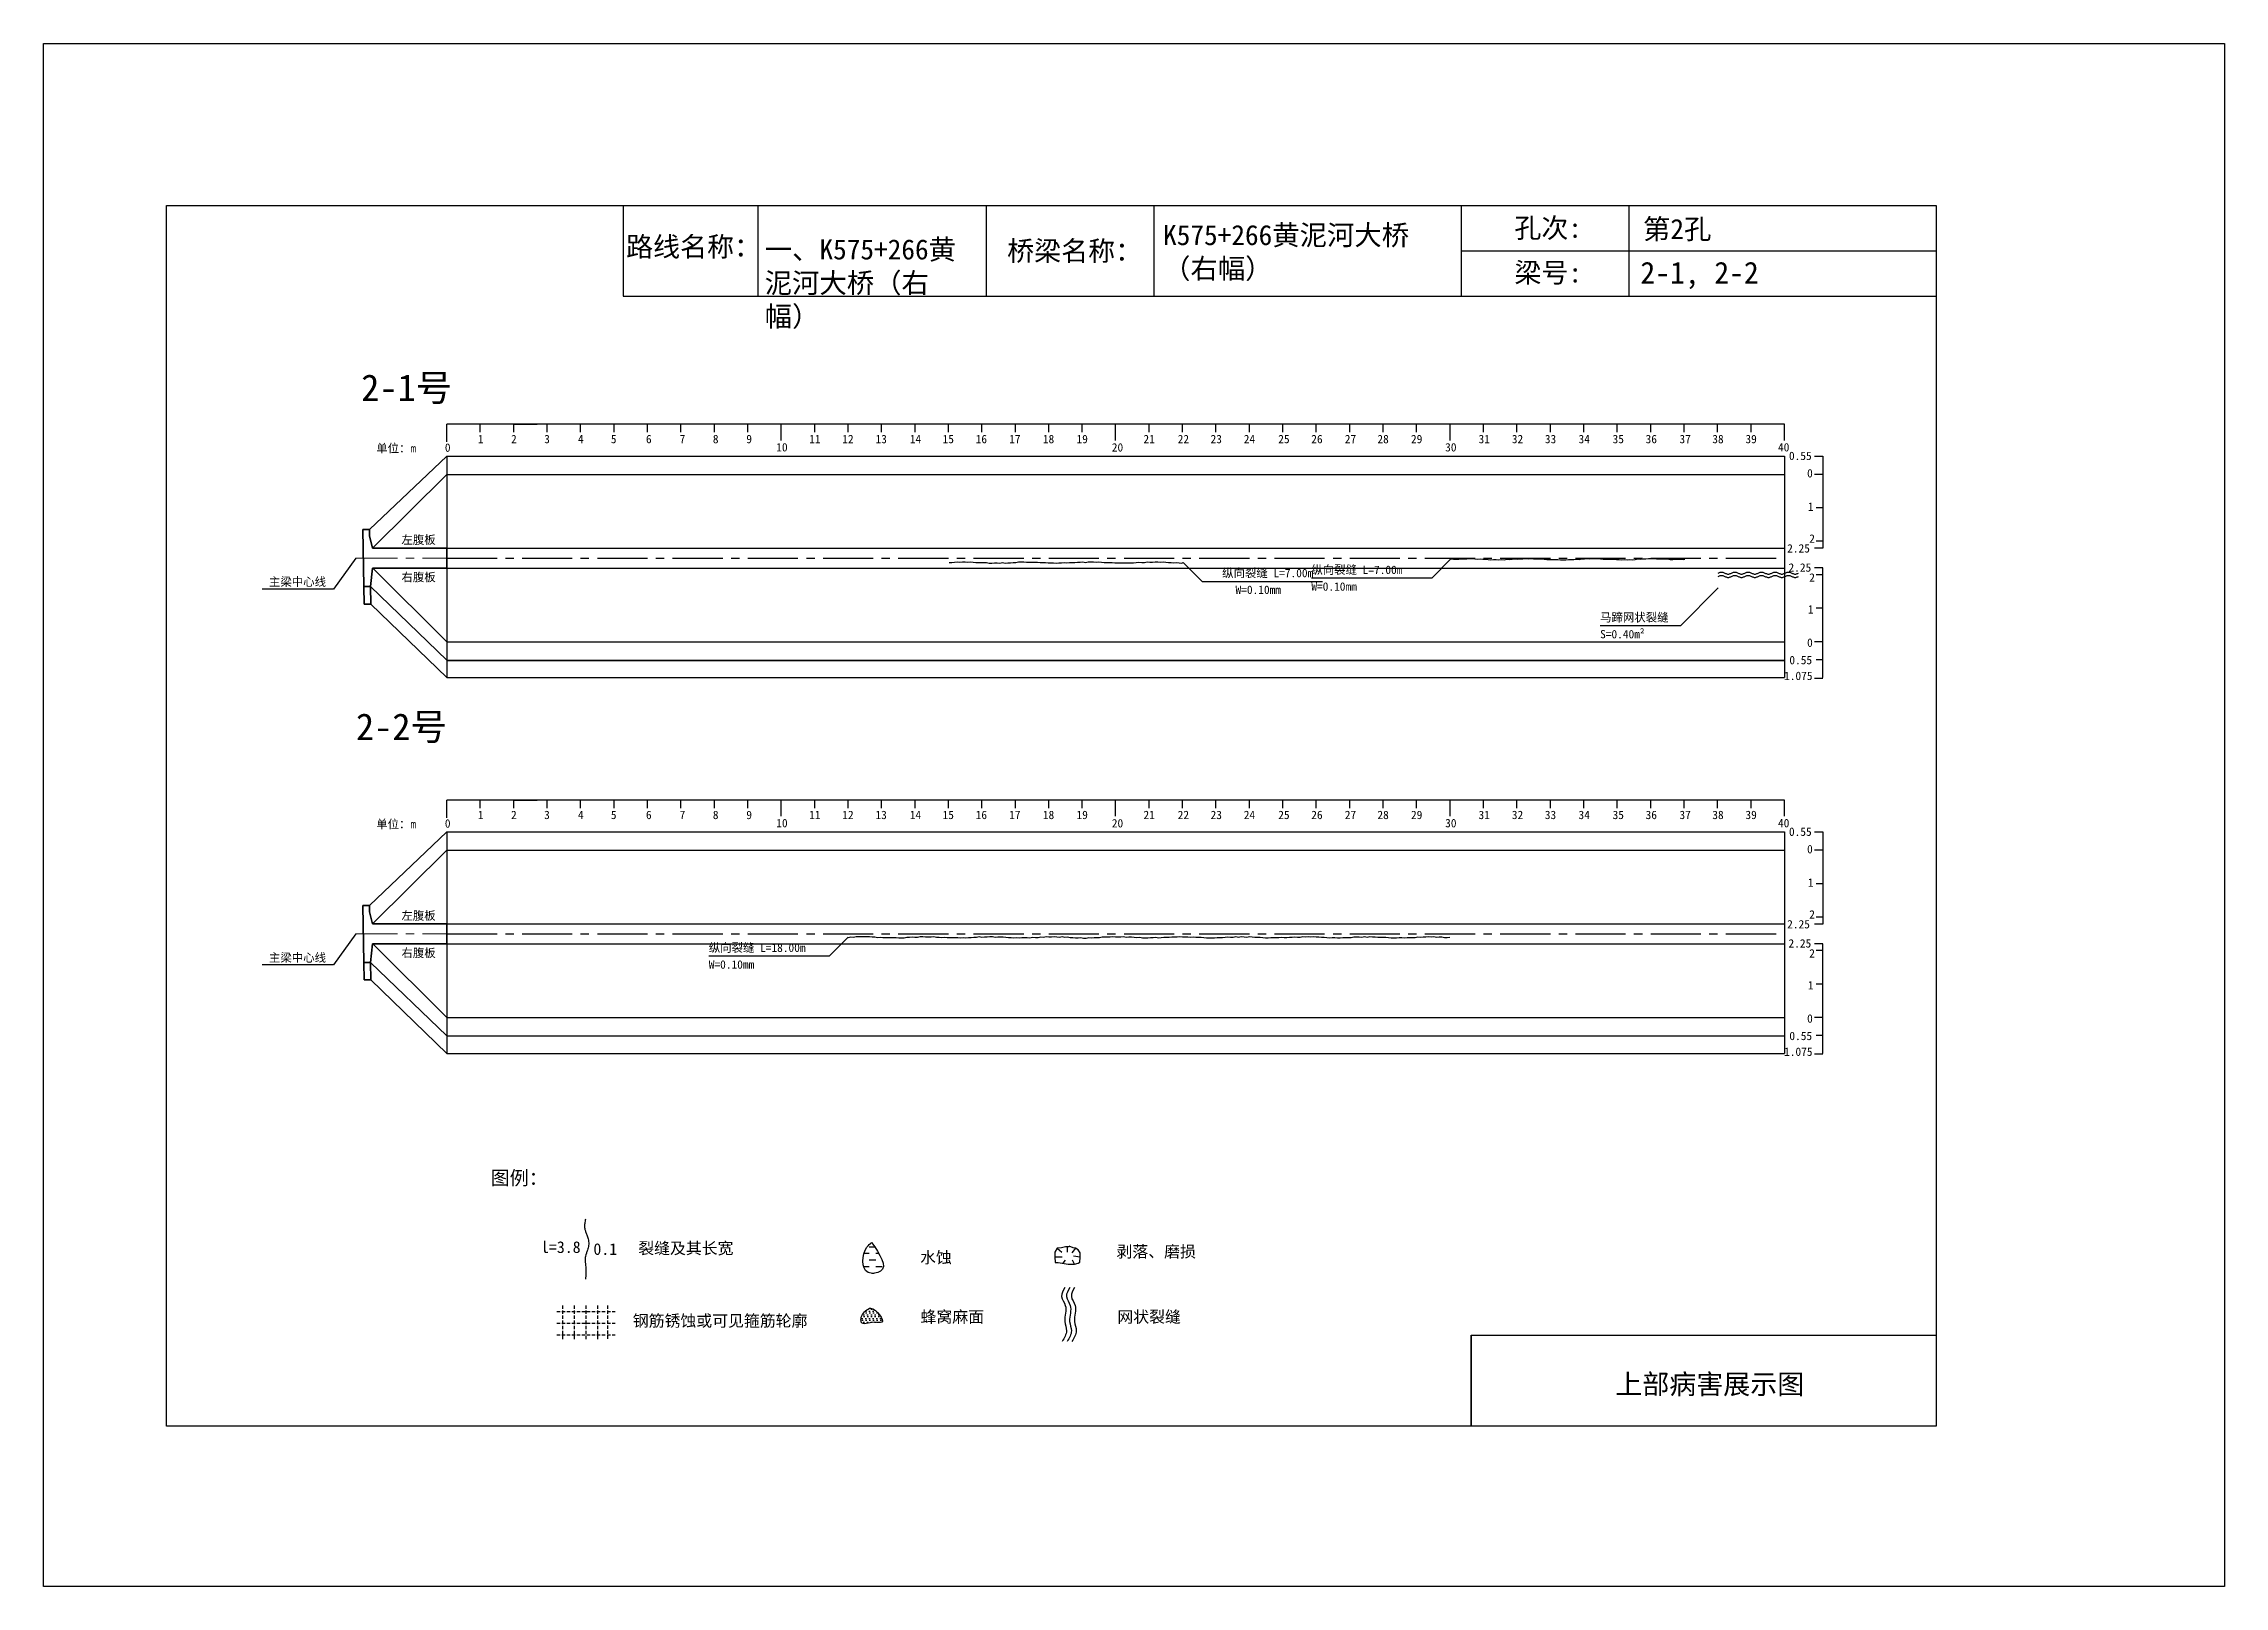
# Model space of a CAD drawing. Header units: millimetres. Extents: x -37 to 615, y -48 to 413.
import ezdxf

# ---------------------------------------------------------------- set-up
doc = ezdxf.new("R2010")
doc.units = ezdxf.units.MM
for name, pattern in [('CENTER', [2, 1.25, -0.25, 0.25, -0.25]), ('CENTER2', [1.125, 0.75, -0.125, 0.125, -0.125]), ('DASHED', [0.75, 0.5, -0.25])]:
    doc.linetypes.add(name, pattern=pattern)
for name, color, linetype in [('加固措施', 7, 'Continuous'), ('图层1', 7, 'Continuous'), ('病害', 5, 'Continuous'), ('轮廓', 3, 'Continuous')]:
    doc.layers.add(name, color=color, linetype=linetype)
doc.layers.add('虚线', color=7, linetype='Continuous', lineweight=30)
doc.styles.get("Standard").update_dxf_attribs({"font": ''})
doc.styles.add('汉字', font='')
doc.styles.get('Standard').set_extended_font_data('SimSun')
doc.styles.get('汉字').set_extended_font_data('SimSun')
pattern_1 = [(0, (-3997.7199, -288.9294), (0.55266586, 1.10533173), [0, -1.10533173])]
pattern_2 = [(0, (-6886.571, -700.7115), (0.55266586, 1.10533173), [0, -1.10533173])]
pattern_3 = [(0, (-3576.1421, -199.0757), (1.9895971, 1.9895971), [1.9895971, -1.9895971])]

# ---------------------------------------------------------------- blocks, each defined once
blk = doc.blocks.new('adfsd')
at = {"lineweight": -2, "ltscale": 0.5}
for p, q in [((1140.897, -3083.694), (1140.936, -3083.729)), ((1140.983, -3083.682), (1140.981, -3083.729)), ((1141.053, -3083.694), (1141.022, -3083.735)), ((1140.876, -3083.768), (1140.94, -3083.769)), ((1140.948, -3083.824), (1140.969, -3083.796)), ((1141.045, -3083.83), (1141.028, -3083.796)), ((1141.094, -3083.772), (1141.036, -3083.763))]:
    blk.add_line(p, q, dxfattribs=at)
blk.add_lwpolyline([(1141, -3083.682), (1140.967, -3083.682), (1140.934, -3083.69), (1140.897, -3083.694), (1140.876, -3083.727), (1140.876, -3083.768), (1140.88, -3083.818), (1140.905, -3083.818), (1140.991, -3083.83), (1141.045, -3083.83), (1141.078, -3083.822), (1141.09, -3083.814), (1141.094, -3083.772), (1141.094, -3083.735), (1141.078, -3083.707), (1141.053, -3083.694), (1141.033, -3083.69), (1141, -3083.678)], dxfattribs=at)
blk = doc.blocks.new('chi')
at = {"color": 0}
for p, q in [((1147.409, -3079.329), (1147.409, -3078.8)), ((1187.409, -3078.8), (1147.409, -3078.8)), ((1148.409, -3079.041), (1148.409, -3078.8)), ((1149.409, -3079.041), (1149.409, -3078.8)), ((1149.409, -3078.8), (1150.109, -3078.8)), ((1150.409, -3079.041), (1150.409, -3078.8)), ((1151.409, -3079.041), (1151.409, -3078.8)), ((1152.409, -3079.041), (1152.409, -3078.8)), ((1153.409, -3079.041), (1153.409, -3078.8)), ((1154.409, -3079.041), (1154.409, -3078.8)), ((1155.409, -3079.041), (1155.409, -3078.8)), ((1156.409, -3079.041), (1156.409, -3078.8)), ((1157.409, -3079.283), (1157.409, -3078.8)), ((1158.409, -3079.041), (1158.409, -3078.8)), ((1159.409, -3079.041), (1159.409, -3078.8)), ((1160.409, -3079.041), (1160.409, -3078.8)), ((1161.409, -3079.041), (1161.409, -3078.8)), ((1162.409, -3079.041), (1162.409, -3078.8)), ((1163.409, -3079.041), (1163.409, -3078.8)), ((1164.409, -3079.041), (1164.409, -3078.8)), ((1165.409, -3079.041), (1165.409, -3078.8)), ((1166.409, -3079.041), (1166.409, -3078.8)), ((1167.409, -3079.283), (1167.409, -3078.8)), ((1168.409, -3079.041), (1168.409, -3078.8)), ((1169.409, -3079.041), (1169.409, -3078.8)), ((1170.409, -3079.041), (1170.409, -3078.8)), ((1171.409, -3079.041), (1171.409, -3078.8)), ((1172.409, -3079.041), (1172.409, -3078.8)), ((1173.409, -3079.041), (1173.409, -3078.8)), ((1174.409, -3079.041), (1174.409, -3078.8)), ((1175.409, -3079.041), (1175.409, -3078.8)), ((1176.409, -3079.041), (1176.409, -3078.8)), ((1177.409, -3079.283), (1177.409, -3078.8)), ((1178.409, -3079.041), (1178.409, -3078.8)), ((1179.409, -3079.041), (1179.409, -3078.8)), ((1180.409, -3079.041), (1180.409, -3078.8)), ((1181.409, -3079.041), (1181.409, -3078.8)), ((1182.409, -3079.041), (1182.409, -3078.8)), ((1183.409, -3079.041), (1183.409, -3078.8)), ((1184.409, -3079.041), (1184.409, -3078.8)), ((1185.409, -3079.041), (1185.409, -3078.8)), ((1186.409, -3079.041), (1186.409, -3078.8)), ((1187.409, -3079.283), (1187.409, -3078.8))]:
    blk.add_line(p, q, dxfattribs=at)
for s, p in [('0', (1147.349, -3079.623)), ('1', (1148.339, -3079.368)), ('2', (1149.328, -3079.368)), ('3', (1150.319, -3079.368)), ('4', (1151.329, -3079.368)), ('5', (1152.313, -3079.368)), ('6', (1153.363, -3079.368)), ('7', (1154.37, -3079.368)), ('8', (1155.363, -3079.368)), ('9', (1156.363, -3079.368)), ('10', (1157.259, -3079.613)), ('11', (1158.242, -3079.368)), ('12', (1159.233, -3079.368)), ('13', (1160.227, -3079.368)), ('14', (1161.252, -3079.368)), ('15', (1162.233, -3079.368)), ('16', (1163.223, -3079.368)), ('17', (1164.224, -3079.368)), ('18', (1165.232, -3079.368)), ('19', (1166.238, -3079.368)), ('20', (1167.294, -3079.617)), ('21', (1168.24, -3079.368)), ('22', (1169.264, -3079.368)), ('23', (1170.247, -3079.368)), ('24', (1171.24, -3079.368)), ('25', (1172.271, -3079.368)), ('26', (1173.258, -3079.368)), ('27', (1174.261, -3079.368)), ('28', (1175.236, -3079.368)), ('29', (1176.24, -3079.368)), ('30', (1177.262, -3079.613)), ('31', (1178.261, -3079.368)), ('32', (1179.256, -3079.368)), ('33', (1180.243, -3079.368)), ('34', (1181.251, -3079.368)), ('35', (1182.269, -3079.368)), ('36', (1183.256, -3079.368)), ('37', (1184.269, -3079.368)), ('38', (1185.251, -3079.368)), ('39', (1186.242, -3079.368)), ('40', (1187.216, -3079.613))]:
    blk.add_text(s, height=0.25).set_placement(p)
blk = doc.blocks.new('kopp')
at = {"color": 0}
for p, q in [((1188.308, -3078.25), (1188.558, -3078.25)), ((1188.558, -3078.25), (1188.558, -3078.8)), ((1188.558, -3078.8), (1188.308, -3078.8)), ((1188.558, -3078.8), (1188.558, -3079.8)), ((1188.558, -3079.8), (1188.358, -3079.8)), ((1188.558, -3079.8), (1188.558, -3079.8)), ((1188.558, -3079.8), (1188.558, -3080.8)), ((1188.558, -3081.009), (1188.308, -3081.009)), ((1188.558, -3080.8), (1188.358, -3080.8)), ((1188.558, -3080.8), (1188.558, -3081.009)), ((1188.558, -3081.592), (1188.308, -3081.592)), ((1188.558, -3081.8), (1188.358, -3081.8)), ((1188.558, -3081.8), (1188.558, -3081.592)), ((1188.558, -3082.8), (1188.558, -3081.8)), ((1188.558, -3082.8), (1188.358, -3082.8)), ((1188.558, -3083.8), (1188.558, -3082.8)), ((1188.558, -3082.8), (1188.558, -3082.8)), ((1188.558, -3083.8), (1188.308, -3083.8)), ((1188.558, -3084.875), (1188.558, -3083.8)), ((1188.558, -3084.338), (1188.358, -3084.338)), ((1188.308, -3084.888), (1188.558, -3084.888))]:
    blk.add_line(p, q, dxfattribs=at)
for s, p in [('0.55', (1187.543, -3078.37)), ('0', (1188.086, -3078.891)), ('1', (1188.109, -3079.89)), ('2', (1188.15, -3080.842)), ('2.25', (1187.49, -3081.135)), ('2.25', (1187.53, -3081.708)), ('2', (1188.15, -3082.006)), ('1', (1188.109, -3082.959)), ('0', (1188.086, -3083.954)), ('0.55', (1187.556, -3084.474)), ('1.075', (1187.398, -3084.946))]:
    blk.add_text(s, height=0.25).set_placement(p)

msp = doc.modelspace()

# ---------------------------------------------------------------- hatches: boundary and pattern name
at = {"layer": '加固措施', "lineweight": -2}
h = msp.add_hatch(dxfattribs=at)
h.set_pattern_fill('DASH', color=256, scale=0.626645)
h.set_pattern_definition(pattern_3)
edge = h.paths.add_edge_path()
edge.add_spline(control_points=[(210.85, 54.88), (210.36, 54.45), (208.03, 52.39), (207.41, 44.9), (216.74, 46.23), (213.29, 51.3), (210.85, 54.88)], knot_values=[0, 0, 0, 0, 3.237042, 15.187225, 21.182779, 35.601669, 35.601669, 35.601669, 35.601669], degree=3, periodic=0)
h = msp.add_hatch(dxfattribs=at)
h.set_pattern_fill('DASH', color=256, scale=0.626645)
h.set_pattern_definition(pattern_3)
edge = h.paths.add_edge_path()
edge.add_spline(control_points=[(210.85, 54.88), (210.36, 54.45), (208.03, 52.39), (207.41, 44.9), (216.74, 46.23), (213.29, 51.3), (210.85, 54.88)], knot_values=[0, 0, 0, 0, 3.237042, 15.187225, 21.182779, 35.601669, 35.601669, 35.601669, 35.601669], degree=3, periodic=0)
h = msp.add_hatch(dxfattribs=at)
h.set_pattern_fill('DOTS', scale=0.696272)
h.set_pattern_definition(pattern_1)
edge = h.paths.add_edge_path()
edge.add_spline(control_points=[(210.19, 35.22), (209.15, 34.51), (207.68, 33.49), (207.52, 29.75), (211, 31.47), (215.72, 30.12), (212.21, 35.3), (210.31, 35.22), (210.19, 35.22)], knot_values=[0, 0, 0, 0, 5.205471, 7.397577, 12.944796, 16.169923, 23.88441, 24.400432, 24.400432, 24.400432, 24.400432], degree=3, periodic=0)
h = msp.add_hatch(dxfattribs=at)
h.set_pattern_fill('DOTS', scale=0.696272)
h.set_pattern_definition(pattern_1)
edge = h.paths.add_edge_path()
edge.add_spline(control_points=[(210.19, 35.22), (209.15, 34.51), (207.68, 33.49), (207.52, 29.75), (211, 31.47), (215.72, 30.12), (212.21, 35.3), (210.31, 35.22), (210.19, 35.22)], knot_values=[0, 0, 0, 0, 5.205471, 7.397577, 12.944796, 16.169923, 23.88441, 24.400432, 24.400432, 24.400432, 24.400432], degree=3, periodic=0)
at = {"layer": '病害', "lineweight": -2}
h = msp.add_hatch(dxfattribs=at)
h.set_pattern_fill('DOTS', color=4, scale=0.696272, style=0)
h.set_pattern_definition(pattern_2)
edge = h.paths.add_edge_path()
edge.add_spline(control_points=[(210.19, 35.22), (209.15, 34.51), (207.68, 33.49), (207.52, 29.75), (211, 31.47), (215.72, 30.12), (212.21, 35.3), (210.31, 35.22), (210.19, 35.22)], knot_values=[0, 0, 0, 0, 1.041094, 1.479515, 2.588959, 3.233985, 4.776882, 4.880086, 4.880086, 4.880086, 4.880086], degree=3, periodic=0)
h = msp.add_hatch(dxfattribs=at)
h.set_pattern_fill('DOTS', color=4, scale=0.696272, style=0)
h.set_pattern_definition(pattern_2)
edge = h.paths.add_edge_path()
edge.add_spline(control_points=[(210.19, 35.22), (209.15, 34.51), (207.68, 33.49), (207.52, 29.75), (211, 31.47), (215.72, 30.12), (212.21, 35.3), (210.31, 35.22), (210.19, 35.22)], knot_values=[0, 0, 0, 0, 1.041094, 1.479515, 2.588959, 3.233985, 4.776882, 4.880086, 4.880086, 4.880086, 4.880086], degree=3, periodic=0)

# ---------------------------------------------------------------- linework, layer by layer
at = {"color": 0, "linetype": 'ByBlock'}
for p, q in [((0, 364.85), (529.17, 364.85)), ((0, 0), (0, 364.85)), ((136.5, 364.85), (136.5, 337.72)), ((245.1, 364.85), (245.1, 337.72)), ((387.13, 364.85), (387.13, 337.72)), ((437.29, 364.79), (437.29, 337.66)), ((529.17, 364.85), (529.17, 0)), ((136.5, 337.72), (529.17, 337.72)), ((390.12, 0), (390.12, 27.12)), ((390.12, 27.12), (529.17, 27.12)), ((529.17, 0), (0, 0))]:
    msp.add_line(p, q, dxfattribs=at)
at = {"color": 0}
for p, q in [((60.65, 267.93), (83.82, 289.93)), ((83.82, 289.93), (83.82, 223.68)), ((83.82, 289.93), (483.82, 289.93)), ((483.82, 289.93), (483.82, 223.68)), ((61.57, 262.43), (83.82, 284.43)), ((83.82, 262.43), (483.82, 262.43)), ((483.82, 262.43), (483.82, 259.43)), ((56.57, 259.43), (49.96, 250.17)), ((61.64, 256.43), (83.82, 234.43)), ((83.82, 256.43), (483.82, 256.43)), ((49.96, 250.17), (28.63, 250.17)), ((60.99, 250.93), (83.82, 228.93)), ((61.09, 245.68), (83.82, 223.68)), ((83.82, 234.43), (483.82, 234.43)), ((83.82, 228.93), (483.82, 228.93)), ((83.82, 228.81), (483.82, 228.81)), ((83.82, 223.68), (483.82, 223.68)), ((60.65, 155.59), (83.82, 177.59)), ((83.82, 177.59), (83.82, 111.34)), ((83.82, 177.59), (483.82, 177.59)), ((483.82, 177.59), (483.82, 111.34)), ((61.57, 150.08), (83.82, 172.09)), ((83.82, 172.09), (483.82, 172.09)), ((83.82, 150.09), (483.82, 150.09)), ((483.82, 150.09), (483.82, 147.09)), ((56.57, 147.09), (49.96, 137.83)), ((61.64, 144.09), (83.82, 122.09)), ((83.82, 144.09), (483.82, 144.09)), ((49.96, 137.83), (28.63, 137.83)), ((60.99, 138.59), (83.82, 116.59)), ((61.09, 133.34), (83.82, 111.34)), ((83.82, 122.09), (483.82, 122.09)), ((83.82, 116.59), (483.82, 116.59)), ((83.82, 111.34), (483.82, 111.34))]:
    msp.add_line(p, q, dxfattribs=at)
msp.add_line((83.82, 284.43), (483.82, 284.43))
at = {"color": 1, "linetype": 'CENTER2', "ltscale": 20}
for p, q in [((83.82, 259.43), (483.82, 259.43)), ((83.82, 147.09), (483.82, 147.09))]:
    msp.add_line(p, q, dxfattribs=at)
at = {"color": 1, "linetype": 'DASHED', "ltscale": 2}
for p, q in [((116.71, 34.25), (134.11, 34.25)), ((116.71, 34.25), (134.11, 34.25)), ((118.45, 35.99), (118.45, 25.55)), ((118.45, 35.99), (118.45, 25.55)), ((121.93, 35.99), (121.93, 25.55)), ((121.93, 35.99), (121.93, 25.55)), ((125.41, 35.99), (125.41, 25.55)), ((125.41, 35.99), (125.41, 25.55)), ((128.89, 35.99), (128.89, 25.55)), ((128.89, 35.99), (128.89, 25.55)), ((131.87, 36.02), (131.87, 25.57)), ((131.87, 36.02), (131.87, 25.57)), ((116.71, 30.77), (134.11, 30.77)), ((116.71, 30.77), (134.11, 30.77)), ((116.71, 27.29), (134.11, 27.29)), ((116.71, 27.29), (134.11, 27.29))]:
    msp.add_line(p, q, dxfattribs=at)
at = {"color": 3, "linetype": 'ByBlock'}
msp.add_lwpolyline([(-36.77, 413.19), (615.38, 413.19), (615.38, -47.93), (-36.77, -47.93)], close=True, dxfattribs=at)
at = {"color": 7}
for points in [[(234, 258.09), (234.8, 258.07), (235.6, 258.21), (236.4, 258.29), (237.2, 258.23), (238, 258.29), (238.8, 258.34), (239.6, 258.16), (240.4, 258.29), (241.2, 258.17), (242, 258.15), (242.8, 258.07), (243.6, 258.11), (244.4, 258.07), (245.2, 258.08), (246, 257.93), (246.8, 257.89), (247.6, 258.03), (248.4, 257.98), (249.2, 257.92), (250, 258.07), (250.8, 257.94), (251.6, 258.04), (252.4, 258.04), (253.2, 258.08), (254, 258.07), (254.8, 258.26), (255.6, 258.31), (256.4, 258.28), (257.2, 258.19), (258, 258.24), (258.8, 258.21), (259.6, 258.24), (260.4, 258.22), (261.2, 258.15), (262, 258.07), (262.8, 258.15), (263.6, 257.98), (264.4, 257.99), (265.2, 257.98), (266, 257.91), (266.8, 257.97), (267.6, 257.98), (268.4, 258.07), (269.2, 257.96), (270, 258.12), (270.8, 258.1), (271.6, 258.06), (272.4, 258.16), (273.2, 258.22), (274, 258.26), (274.8, 258.15), (275.6, 258.27), (276.4, 258.26), (277.2, 258.33), (278, 258.19), (278.8, 258.27), (279.6, 258.2), (280.4, 258.11), (281.2, 258.13), (282, 258.09), (282.8, 258.06), (283.6, 258.04), (284.4, 258.01), (285.2, 258.03), (286, 257.98), (286.8, 258.05), (287.6, 258.01), (288.4, 257.97), (289.2, 258.03), (290, 258.1), (290.8, 258.17), (291.6, 258.08), (292.4, 258.15), (293.2, 258.27), (294, 258.18), (294.8, 258.18), (295.6, 258.26), (296.4, 258.34), (297.2, 258.23), (298, 258.28), (298.8, 258.23), (299.6, 258.08), (300.4, 258.15), (301.2, 258.04), (302, 258.08), (302.8, 258.04), (303.6, 257.94), (304, 258.11)], [(304, 258.11), (309.66, 252.45), (345.66, 252.45)], [(384, 259.08), (378.34, 253.42), (342.34, 253.42)], [(384, 259.18), (384.8, 259.14), (385.6, 259.11), (386.4, 259.12), (387.2, 259.22), (388, 259.24), (388.8, 259.15), (389.6, 259.32), (390.4, 259.29), (391.2, 259.17), (392, 259.07), (392.8, 259.18), (393.6, 259.07), (394.4, 259.08), (395.2, 259), (396, 258.92), (396.8, 259.01), (397.6, 259.03), (398.4, 258.88), (399.2, 258.95), (400, 258.94), (400.8, 259.07), (401.6, 259.02), (402.4, 259.13), (403.2, 259.17), (404, 259.09), (404.8, 259.23), (405.6, 259.18), (406.4, 259.31), (407.2, 259.23), (408, 259.29), (408.8, 259.17), (409.6, 259.16), (410.4, 259.19), (411.2, 259.23), (412, 259.09), (412.8, 258.98), (413.6, 259.02), (414.4, 258.95), (415.2, 258.97), (416, 258.95), (416.8, 258.92), (417.6, 258.9), (418.4, 258.89), (419.2, 259.01), (420, 259.01), (420.8, 258.98), (421.6, 259.13), (422.4, 259.02), (423.2, 259.2), (424, 259.23), (424.8, 259.27), (425.6, 259.2), (426.4, 259.26), (427.2, 259.29), (428, 259.31), (428.8, 259.18), (429.6, 259.06), (430.4, 259.12), (431.2, 259.1), (432, 259.11), (432.8, 259.08), (433.6, 258.96), (434.4, 258.95), (435.2, 258.93), (436, 258.98), (436.8, 258.92), (437.6, 258.99), (438.4, 258.91), (439.2, 259.01), (440, 259.15), (440.8, 259.06), (441.6, 259.17), (442.4, 259.2), (443.2, 259.27), (444, 259.29), (444.8, 259.3), (445.6, 259.21), (446.4, 259.18), (447.2, 259.24), (448, 259.22), (448.8, 259.21), (449.6, 259.01), (450.4, 258.97), (451.2, 259.05), (452, 259.07), (452.8, 259.06), (453.6, 258.99), (454, 259.08)], [(464, 254.95), (464.2, 255.04), (464.4, 255.12), (464.6, 255.19), (464.8, 255.23), (465, 255.25), (465.2, 255.23), (465.4, 255.19), (465.6, 255.12), (465.8, 255.04), (466, 254.95), (466.2, 254.85), (466.4, 254.77), (466.6, 254.7), (466.8, 254.66), (467, 254.65), (467.2, 254.66), (467.4, 254.7), (467.6, 254.77), (467.8, 254.85), (468, 254.95), (468.2, 255.04), (468.4, 255.12), (468.6, 255.19), (468.8, 255.23), (469, 255.25), (469.2, 255.23), (469.4, 255.19), (469.6, 255.12), (469.8, 255.04), (470, 254.95), (470.2, 254.85), (470.4, 254.77), (470.6, 254.7), (470.8, 254.66), (471, 254.65), (471.2, 254.66), (471.4, 254.7), (471.6, 254.77), (471.8, 254.85), (472, 254.95), (472.2, 255.04), (472.4, 255.12), (472.6, 255.19), (472.8, 255.23), (473, 255.25), (473.2, 255.23), (473.4, 255.19), (473.6, 255.12), (473.8, 255.04), (474, 254.95), (474.2, 254.85), (474.4, 254.77), (474.6, 254.7), (474.8, 254.66), (475, 254.65), (475.2, 254.66), (475.4, 254.7), (475.6, 254.77), (475.8, 254.85), (476, 254.95), (476.2, 255.04), (476.4, 255.12), (476.6, 255.19), (476.8, 255.23), (477, 255.25), (477.2, 255.23), (477.4, 255.19), (477.6, 255.12), (477.8, 255.04), (478, 254.95), (478.2, 254.85), (478.4, 254.77), (478.6, 254.7), (478.8, 254.66), (479, 254.65), (479.2, 254.66), (479.4, 254.7), (479.6, 254.77), (479.8, 254.85), (480, 254.95), (480.2, 255.04), (480.4, 255.12), (480.6, 255.19), (480.8, 255.23), (481, 255.25), (481.2, 255.23), (481.4, 255.19), (481.6, 255.12), (481.8, 255.04), (482, 254.95), (482.2, 254.85), (482.4, 254.77), (482.6, 254.7), (482.8, 254.66), (483, 254.65), (483.2, 254.66), (483.4, 254.7), (483.6, 254.77), (483.8, 254.85), (484, 254.95), (484.2, 255.04), (484.4, 255.12), (484.6, 255.19), (484.8, 255.23), (485, 255.25), (485.2, 255.23), (485.4, 255.19), (485.6, 255.12), (485.8, 255.04), (486, 254.95), (486.2, 254.85), (486.4, 254.77), (486.6, 254.7), (486.8, 254.66), (487, 254.65), (487.2, 254.66), (487.4, 254.7), (487.6, 254.77), (487.8, 254.85), (488, 254.95)], [(464, 250.5), (452.69, 239.19), (428.69, 239.19)], [(464, 253.95), (464.2, 254.04), (464.4, 254.12), (464.6, 254.19), (464.8, 254.23), (465, 254.25), (465.2, 254.23), (465.4, 254.19), (465.6, 254.12), (465.8, 254.04), (466, 253.95), (466.2, 253.85), (466.4, 253.77), (466.6, 253.7), (466.8, 253.66), (467, 253.65), (467.2, 253.66), (467.4, 253.7), (467.6, 253.77), (467.8, 253.85), (468, 253.95), (468.2, 254.04), (468.4, 254.12), (468.6, 254.19), (468.8, 254.23), (469, 254.25), (469.2, 254.23), (469.4, 254.19), (469.6, 254.12), (469.8, 254.04), (470, 253.95), (470.2, 253.85), (470.4, 253.77), (470.6, 253.7), (470.8, 253.66), (471, 253.65), (471.2, 253.66), (471.4, 253.7), (471.6, 253.77), (471.8, 253.85), (472, 253.95), (472.2, 254.04), (472.4, 254.12), (472.6, 254.19), (472.8, 254.23), (473, 254.25), (473.2, 254.23), (473.4, 254.19), (473.6, 254.12), (473.8, 254.04), (474, 253.95), (474.2, 253.85), (474.4, 253.77), (474.6, 253.7), (474.8, 253.66), (475, 253.65), (475.2, 253.66), (475.4, 253.7), (475.6, 253.77), (475.8, 253.85), (476, 253.95), (476.2, 254.04), (476.4, 254.12), (476.6, 254.19), (476.8, 254.23), (477, 254.25), (477.2, 254.23), (477.4, 254.19), (477.6, 254.12), (477.8, 254.04), (478, 253.95), (478.2, 253.85), (478.4, 253.77), (478.6, 253.7), (478.8, 253.66), (479, 253.65), (479.2, 253.66), (479.4, 253.7), (479.6, 253.77), (479.8, 253.85), (480, 253.95), (480.2, 254.04), (480.4, 254.12), (480.6, 254.19), (480.8, 254.23), (481, 254.25), (481.2, 254.23), (481.4, 254.19), (481.6, 254.12), (481.8, 254.04), (482, 253.95), (482.2, 253.85), (482.4, 253.77), (482.6, 253.7), (482.8, 253.66), (483, 253.65), (483.2, 253.66), (483.4, 253.7), (483.6, 253.77), (483.8, 253.85), (484, 253.95), (484.2, 254.04), (484.4, 254.12), (484.6, 254.19), (484.8, 254.23), (485, 254.25), (485.2, 254.23), (485.4, 254.19), (485.6, 254.12), (485.8, 254.04), (486, 253.95), (486.2, 253.85), (486.4, 253.77), (486.6, 253.7), (486.8, 253.66), (487, 253.65), (487.2, 253.66), (487.4, 253.7), (487.6, 253.77), (487.8, 253.85), (488, 253.95)], [(203.8, 146.11), (198.14, 140.45), (162.14, 140.45)], [(203.8, 146.03), (204.6, 146.24), (205.4, 146.11), (206.2, 146.31), (207, 146.31), (207.8, 146.3), (208.6, 146.35), (209.4, 146.34), (210.2, 146.3), (211, 146.18), (211.8, 146.23), (212.6, 146.04), (213.4, 146.11), (214.2, 146.05), (215, 146.06), (215.8, 146.03), (216.6, 145.99), (217.4, 146.02), (218.2, 146.05), (219, 145.89), (219.8, 145.93), (220.6, 145.92), (221.4, 146.12), (222.2, 146.1), (223, 146.21), (223.8, 146.11), (224.6, 146.11), (225.4, 146.29), (226.2, 146.33), (227, 146.22), (227.8, 146.24), (228.6, 146.17), (229.4, 146.31), (230.2, 146.16), (231, 146.16), (231.8, 146.04), (232.6, 146.16), (233.4, 145.97), (234.2, 146), (235, 146.02), (235.8, 146.01), (236.6, 146.05), (237.4, 145.94), (238.2, 146.02), (239, 145.93), (239.8, 146.01), (240.6, 145.98), (241.4, 146.1), (242.2, 146.12), (243, 146.27), (243.8, 146.12), (244.6, 146.21), (245.4, 146.24), (246.2, 146.35), (247, 146.32), (247.8, 146.16), (248.6, 146.25), (249.4, 146.19), (250.2, 146.24), (251, 146.08), (251.8, 146.04), (252.6, 145.97), (253.4, 145.92), (254.2, 146.04), (255, 145.95), (255.8, 145.99), (256.6, 145.99), (257.4, 146), (258.2, 145.91), (259, 146.1), (259.8, 146.03), (260.6, 146.05), (261.4, 146.17), (262.2, 146.11), (263, 146.28), (263.8, 146.19), (264.6, 146.2), (265.4, 146.33), (266.2, 146.21), (267, 146.16), (267.8, 146.28), (268.6, 146.07), (269.4, 146.2), (270.2, 146.02), (271, 145.97), (271.8, 145.96), (272.6, 145.92), (273.4, 146), (274.2, 145.86), (275, 145.86), (275.8, 146.03), (276.6, 145.94), (277.4, 145.99), (278.2, 145.99), (279, 146.01), (279.8, 146.19), (280.6, 146.18), (281.4, 146.26), (282.2, 146.23), (283, 146.31), (283.8, 146.26), (284.6, 146.18), (285.4, 146.24), (286.2, 146.31), (287, 146.09), (287.8, 146.21), (288.6, 146.18), (289.4, 146.07), (290.2, 146.02), (291, 146.09), (291.8, 145.89), (292.6, 145.96), (293.4, 145.94), (294.2, 146), (295, 145.98), (295.8, 146.09), (296.6, 145.95), (297.4, 145.99), (298.2, 146.14), (299, 146.07), (299.8, 146.15), (300.6, 146.25), (301.4, 146.25), (302.2, 146.22), (303, 146.36), (303.8, 146.26), (304.6, 146.22), (305.4, 146.22), (306.2, 146.09), (307, 146.17), (307.8, 146.16), (308.6, 146.08), (309.4, 146.07), (310.2, 146.03), (311, 145.91), (311.8, 145.95), (312.6, 145.91), (313.4, 145.94), (314.2, 145.98), (315, 146), (315.8, 145.97), (316.6, 146.08), (317.4, 146.17), (318.2, 146.15), (319, 146.14), (319.8, 146.32), (320.6, 146.16), (321.4, 146.32), (322.2, 146.17), (323, 146.16), (323.8, 146.27), (324.6, 146.25), (325.4, 146.16), (326.2, 146.13), (327, 146.09), (327.8, 146), (328.6, 145.93), (329.4, 145.95), (330.2, 146), (331, 146.01), (331.8, 146.04), (332.6, 146.02), (333.4, 146.1), (334.2, 146.05), (335, 146.04), (335.8, 146.13), (336.6, 146.09), (337.4, 146.22), (338.2, 146.16), (339, 146.16), (339.8, 146.32), (340.6, 146.23), (341.4, 146.3), (342.2, 146.25), (343, 146.27), (343.8, 146.24), (344.6, 146.23), (345.4, 146.16), (346.2, 146.08), (347, 146.05), (347.8, 145.9), (348.6, 146.06), (349.4, 146.03), (350.2, 145.91), (351, 145.9), (351.8, 146.03), (352.6, 145.98), (353.4, 146.02), (354.2, 145.99), (355, 146.2), (355.8, 146.18), (356.6, 146.18), (357.4, 146.16), (358.2, 146.27), (359, 146.16), (359.8, 146.31), (360.6, 146.19), (361.4, 146.21), (362.2, 146.16), (363, 146.13), (363.8, 146.16), (364.6, 146.13), (365.4, 146.05), (366.2, 145.93), (367, 145.89), (367.8, 145.9), (368.6, 145.98), (369.4, 146), (370.2, 145.93), (371, 146.03), (371.8, 146.03), (372.6, 146.05), (373.4, 146.06), (374.2, 146.2), (375, 146.11), (375.8, 146.2), (376.6, 146.19), (377.4, 146.29), (378.2, 146.26), (379, 146.29), (379.8, 146.15), (380.6, 146.19), (381.4, 146.2), (382.2, 146.04), (383, 146.06), (383.8, 146.11)]]:
    msp.add_lwpolyline(points, dxfattribs=at)
for points in [[(268.59, 41.36), (268.08, 40.47), (267.03, 38.67), (269.71, 35.55), (267.97, 31.9), (269.63, 28.26), (268.46, 26.35), (267.82, 25.31)], [(268.59, 41.36), (268.08, 40.47), (267.03, 38.67), (269.71, 35.55), (267.97, 31.9), (269.63, 28.26), (268.46, 26.35), (267.82, 25.31)], [(270.07, 41.36), (269.55, 40.47), (268.51, 38.67), (271.18, 35.55), (269.44, 31.9), (271.1, 28.26), (269.94, 26.35), (269.3, 25.31)], [(270.07, 41.36), (269.55, 40.47), (268.51, 38.67), (271.18, 35.55), (269.44, 31.9), (271.1, 28.26), (269.94, 26.35), (269.3, 25.31)], [(271.52, 41.36), (271, 40.47), (269.96, 38.67), (272.63, 35.55), (270.89, 31.9), (272.55, 28.26), (271.39, 26.35), (270.75, 25.31)], [(271.52, 41.36), (271, 40.47), (269.96, 38.67), (272.63, 35.55), (270.89, 31.9), (272.55, 28.26), (271.39, 26.35), (270.75, 25.31)]]:
    msp.add_open_spline(points, degree=3, knots=[0, 0, 0, 0, 2.808133, 5.677796, 10.461234, 13.324406, 16.732801, 16.732801, 16.732801, 16.732801])
at = {"lineweight": -2}
msp.add_open_spline([(210.19, 35.22), (209.15, 34.51), (207.68, 33.49), (207.52, 29.75), (211, 31.47), (215.72, 30.12), (212.21, 35.3), (210.31, 35.22), (210.19, 35.22)], degree=3, knots=[0, 0, 0, 0, 3.624423, 5.150725, 9.013098, 11.258664, 16.630045, 16.989336, 16.989336, 16.989336, 16.989336], dxfattribs=at)
msp.add_open_spline([(210.19, 35.22), (209.15, 34.51), (207.68, 33.49), (207.52, 29.75), (211, 31.47), (215.72, 30.12), (212.21, 35.3), (210.31, 35.22), (210.19, 35.22)], degree=3, knots=[0, 0, 0, 0, 3.624423, 5.150725, 9.013098, 11.258664, 16.630045, 16.989336, 16.989336, 16.989336, 16.989336], dxfattribs=at)
at = {"layer": '加固措施', "lineweight": -2}
msp.add_open_spline([(210.85, 54.88), (210.36, 54.45), (208.03, 52.39), (207.41, 44.9), (216.74, 46.23), (213.29, 51.3), (210.85, 54.88)], degree=3, knots=[0, 0, 0, 0, 2.028466, 9.51698, 13.274057, 22.309569, 22.309569, 22.309569, 22.309569], dxfattribs=at)
msp.add_open_spline([(210.85, 54.88), (210.36, 54.45), (208.03, 52.39), (207.41, 44.9), (216.74, 46.23), (213.29, 51.3), (210.85, 54.88)], degree=3, knots=[0, 0, 0, 0, 2.028466, 9.51698, 13.274057, 22.309569, 22.309569, 22.309569, 22.309569], dxfattribs=at)
at = {"layer": '图层1', "lineweight": -2}
msp.add_open_spline([(125.25, 61.82), (125.22, 61.61), (125.18, 61.39), (125.07, 60.75), (125.02, 60.35), (124.99, 59.78), (125, 59.6), (125.02, 59.31), (125.03, 59.21), (125.06, 59), (125.09, 58.89), (125.19, 58.51), (125.29, 58.21), (125.54, 57.57), (125.69, 57.22), (125.96, 56.46), (126.09, 56.04), (126.21, 55.34), (126.24, 55.06), (126.25, 54.51), (126.23, 54.25), (126.16, 53.74), (126.11, 53.5), (126, 53.03), (125.93, 52.81), (125.76, 52.25), (125.64, 51.93), (125.45, 51.33), (125.36, 51.04), (125.27, 50.66), (125.24, 50.54), (125.21, 50.32), (125.2, 50.23), (125.18, 50.03), (125.17, 49.92), (125.17, 49.54), (125.18, 49.25), (125.23, 48.62), (125.27, 48.29), (125.33, 47.7), (125.35, 47.46), (125.38, 47), (125.39, 46.78), (125.4, 46.36), (125.4, 46.16), (125.39, 45.54), (125.37, 45.14), (125.32, 44.45), (125.3, 44.15), (125.27, 43.85)], degree=3, knots=[0, 0, 0, 0, 0.93103, 0.93103, 2.904338, 2.904338, 3.933552, 3.933552, 4.598026, 4.598026, 5.2625, 5.2625, 6.799065, 6.799065, 8.335629, 8.335629, 9.872194, 9.872194, 10.744529, 10.744529, 11.616864, 11.616864, 12.4892, 12.4892, 13.361535, 13.361535, 14.755665, 14.755665, 16.149795, 16.149795, 16.835641, 16.835641, 17.410365, 17.410365, 17.98509, 17.98509, 19.45733, 19.45733, 20.929571, 20.929571, 21.910052, 21.910052, 22.722819, 22.722819, 23.535585, 23.535585, 25.161117, 25.161117, 26.428502, 26.428502, 26.428502, 26.428502], dxfattribs=at)
msp.add_open_spline([(125.25, 61.82), (125.22, 61.61), (125.18, 61.39), (125.07, 60.75), (125.02, 60.35), (124.99, 59.78), (125, 59.6), (125.02, 59.31), (125.03, 59.21), (125.06, 59), (125.09, 58.89), (125.19, 58.51), (125.29, 58.21), (125.54, 57.57), (125.69, 57.22), (125.96, 56.46), (126.09, 56.04), (126.21, 55.34), (126.24, 55.06), (126.25, 54.51), (126.23, 54.25), (126.16, 53.74), (126.11, 53.5), (126, 53.03), (125.93, 52.81), (125.76, 52.25), (125.64, 51.93), (125.45, 51.33), (125.36, 51.04), (125.27, 50.66), (125.24, 50.54), (125.21, 50.32), (125.2, 50.23), (125.18, 50.03), (125.17, 49.92), (125.17, 49.54), (125.18, 49.25), (125.23, 48.62), (125.27, 48.29), (125.33, 47.7), (125.35, 47.46), (125.38, 47), (125.39, 46.78), (125.4, 46.36), (125.4, 46.16), (125.39, 45.54), (125.37, 45.14), (125.32, 44.45), (125.3, 44.15), (125.27, 43.85)], degree=3, knots=[0, 0, 0, 0, 0.93103, 0.93103, 2.904338, 2.904338, 3.933552, 3.933552, 4.598026, 4.598026, 5.2625, 5.2625, 6.799065, 6.799065, 8.335629, 8.335629, 9.872194, 9.872194, 10.744529, 10.744529, 11.616864, 11.616864, 12.4892, 12.4892, 13.361535, 13.361535, 14.755665, 14.755665, 16.149795, 16.149795, 16.835641, 16.835641, 17.410365, 17.410365, 17.98509, 17.98509, 19.45733, 19.45733, 20.929571, 20.929571, 21.910052, 21.910052, 22.722819, 22.722819, 23.535585, 23.535585, 25.161117, 25.161117, 26.428502, 26.428502, 26.428502, 26.428502], dxfattribs=at)
at = {"layer": '病害', "color": 5}
for p, q in [((136.5, 364.85), (136.5, 337.72)), ((245.1, 364.85), (245.1, 337.72)), ((387.13, 364.85), (387.13, 337.72)), ((529.17, 364.85), (529.17, 337.72)), ((136.5, 337.72), (386.58, 337.72)), ((386.58, 337.72), (529.17, 337.72)), ((390.12, 27.12), (529.17, 27.12)), ((390.12, 27.12), (390.12, 0)), ((529.17, 27.12), (529.17, 0))]:
    msp.add_line(p, q, dxfattribs=at)
at = {"layer": '病害', "color": 0}
for p, q in [((176.83, 364.85), (176.83, 337.72)), ((295.25, 364.85), (295.25, 337.72)), ((387.14, 351.23), (529.17, 351.23))]:
    msp.add_line(p, q, dxfattribs=at)
at = {"layer": '虚线', "linetype": 'CENTER', "lineweight": 18, "ltscale": 10}
for p, q in [((56.57, 259.43), (83.82, 259.43)), ((56.57, 147.09), (83.82, 147.09))]:
    msp.add_line(p, q, dxfattribs=at)
at = {"layer": '轮廓', "color": 5, "lineweight": 35}
for p, q in [((58.99, 250.93), (58.65, 267.93)), ((58.65, 267.93), (60.65, 267.93)), ((60.69, 266.05), (60.65, 267.93)), ((61.57, 262.43), (60.69, 266.05)), ((83.82, 262.43), (61.57, 262.43)), ((83.82, 256.43), (83.82, 262.43)), ((60.99, 250.93), (61.63, 256.43)), ((83.82, 256.43), (61.63, 256.43)), ((58.99, 250.93), (60.99, 250.93)), ((59.09, 245.68), (58.99, 250.93)), ((61.09, 245.68), (60.99, 250.93)), ((59.09, 245.68), (61.09, 245.68)), ((58.99, 138.59), (58.65, 155.59)), ((58.65, 155.59), (60.65, 155.59)), ((60.69, 153.71), (60.65, 155.59)), ((61.57, 150.08), (60.69, 153.71)), ((83.82, 150.08), (61.57, 150.08)), ((83.82, 144.08), (83.82, 150.08)), ((60.99, 138.59), (61.63, 144.09)), ((83.82, 144.09), (61.63, 144.09)), ((58.99, 138.59), (60.99, 138.59)), ((59.09, 133.34), (58.99, 138.59)), ((61.09, 133.34), (60.99, 138.59)), ((59.09, 133.34), (61.09, 133.34))]:
    msp.add_line(p, q, dxfattribs=at)

# ---------------------------------------------------------------- block references
at = {"color": 0}
for name, p, xscale, yscale, zscale in [('chi', (-11390.27, 31087.43), 9.999999999994273, 9.999999999994273, 9.999999999994273), ('kopp', (-11390.27, 31072.43), 9.999999999994273, 9.999999999994273, 9.999999999994273), ('chi', (-11390.27, 30975.09), 9.999999999994273, 9.999999999994273, 9.999999999994273), ('kopp', (-11390.27, 30960.09), 9.999999999994273, 9.999999999994273, 9.999999999994273), ('adfsd', (-39452.38, 107407.64), 34.81359766870787, 34.81359766870787, 34.81359766870787), ('adfsd', (-39452.38, 107407.64), 34.81359766870787, 34.81359766870787, 34.81359766870787)]:
    msp.add_blockref(name, p, dxfattribs=dict(at, xscale=xscale, yscale=yscale, zscale=zscale))

# ---------------------------------------------------------------- texts
for s, p in [('单位：m', (62.7, 290.99)), ('左腹板', (70.24, 263.64)), ('右腹板', (70.24, 252.47)), ('主梁中心线', (30.63, 251.08)), ('单位：m', (62.7, 178.65)), ('左腹板', (70.24, 151.3)), ('主梁中心线', (30.63, 138.73)), ('右腹板', (70.24, 140.13))]:
    msp.add_text(s, height=2.5).set_placement(p)
at = {"color": 7}
for s, p in [('纵向裂缝 L=7.00m', (315.66, 253.7)), ('纵向裂缝 L=7.00m', (342.34, 254.67)), ('W=0.10mm', (319.66, 248.7)), ('W=0.10mm', (342.34, 249.67)), ('马蹄网状裂缝', (428.69, 240.44)), ('S=0.40m²', (428.69, 235.44)), ('纵向裂缝 L=18.00m', (162.14, 141.7)), ('W=0.10mm', (162.14, 136.7))]:
    msp.add_text(s, height=2.5, dxfattribs=at).set_placement(p)
at = {"linetype": 'ByBlock', "attachment_point": 1, "style": '汉字'}
for s, insert, char_height, width in [('K575+266黄泥河大桥（右幅）', (298, 358.97), 6, 87.5474), ('{\\C0;第2孔}', (441.52, 360.78), 6, 77.4135), ('{\\C0;一、K575+266黄泥河大桥（右幅）}', (178.87, 354.68), 6, 62.8604), ('{\\C0;2-1, 2-2}', (440.75, 347.98), 6.5, 84.1186), ('{\\C0;2-1号}', (58.2, 314.34), 8, 49.3496), ('{\\C0;2-2号}', (56.63, 213.01), 8, 49.3496)]:
    msp.add_mtext(s, dxfattribs=dict(at, insert=insert, char_height=char_height, width=width))
at = {"layer": '图层1', "style": '汉字'}
for s, p in [('孔次:', (403.05, 355.16)), ('路线名称：', (137.42, 349.54)), ('桥梁名称：', (251.38, 348.29)), ('梁号:', (403.08, 341.8)), ('上部病害展示图', (433.23, 9.56))]:
    msp.add_text(s, height=5.918, dxfattribs=at).set_placement(p)
at = {"layer": '图层1', "lineweight": -2, "attachment_point": 1}
for s, insert, char_height in [('图例：', (96.91, 76.23), 4.178), ('图例：', (96.91, 76.23), 4.178), ('l=3.8', (111.98, 55.21), 3.481), ('l=3.8', (111.98, 55.21), 3.481), ('0.1', (127.65, 54.63), 3.481), ('0.1', (127.65, 54.63), 3.481), ('裂缝及其长宽', (141.05, 54.88), 3.481), ('裂缝及其长宽', (141.05, 54.88), 3.481), ('水蚀', (225.33, 52.14), 3.481), ('水蚀', (225.33, 52.14), 3.481), ('剥落、磨损', (284.06, 53.89), 3.481), ('剥落、磨损', (284.06, 53.89), 3.481), ('钢筋锈蚀或可见箍筋轮廓', (139.42, 33.21), 3.4814), ('钢筋锈蚀或可见箍筋轮廓', (139.42, 33.21), 3.4814), ('蜂窝麻面', (225.48, 34.38), 3.481), ('蜂窝麻面', (225.48, 34.38), 3.481), ('网状裂缝', (284.32, 34.39), 3.481), ('网状裂缝', (284.32, 34.39), 3.481)]:
    msp.add_mtext(s, dxfattribs=dict(at, insert=insert, char_height=char_height))

doc.saveas('drawing.dxf')
